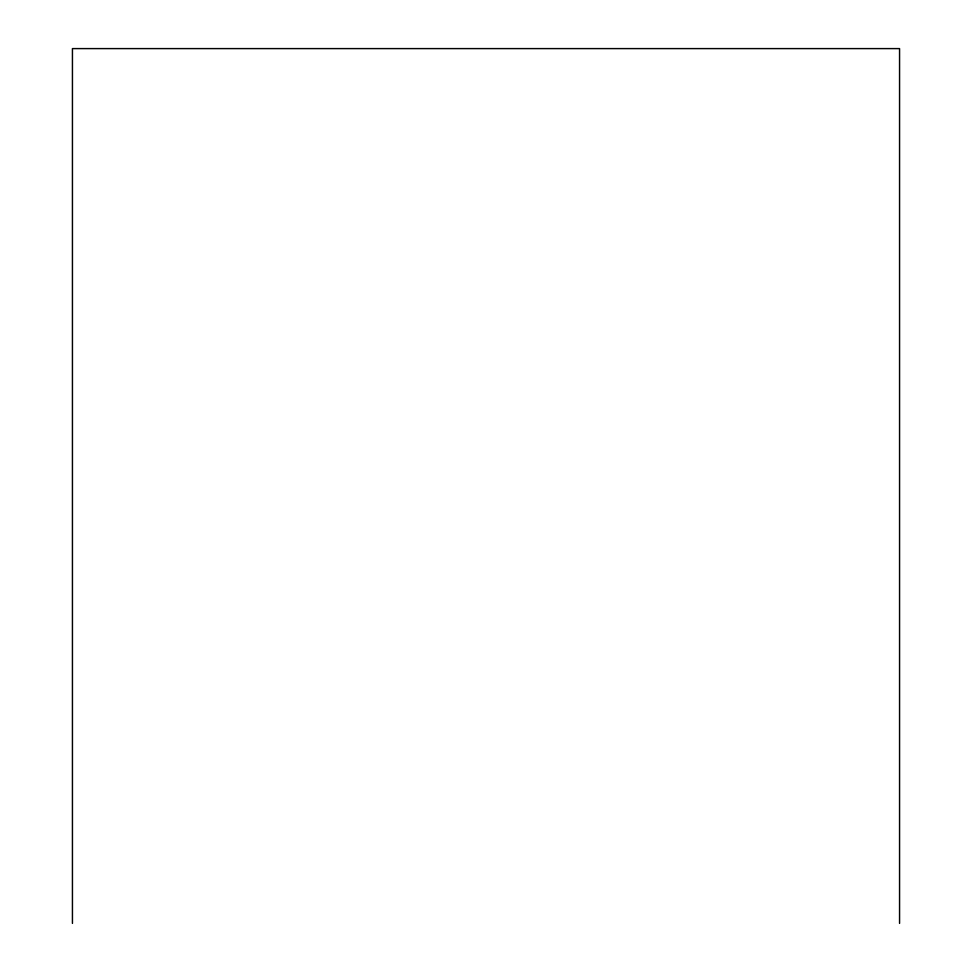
<?xml version="1.0" encoding="UTF-8"?>
<svg xmlns="http://www.w3.org/2000/svg" width="972" height="972" viewBox="0 0 972 972"><rect width="100%" height="100%" fill="white"/><g stroke="black" fill="none" stroke-linecap="round" stroke-linejoin="round"><path stroke-width="1.46" d="M899.562 923.4L899.562 48.6L72.438 48.6L72.438 923.4"/></g></svg>
